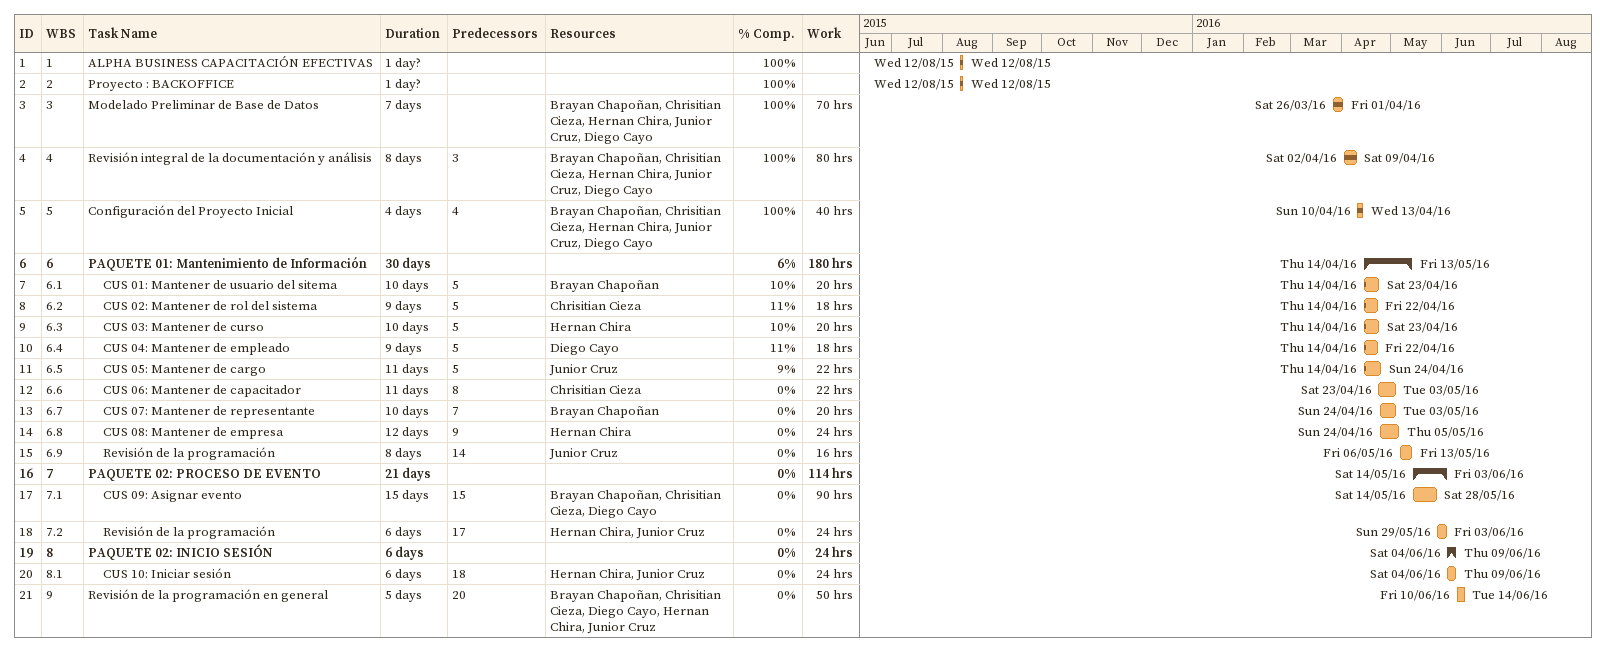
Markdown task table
| ID | WBS | Task | Duration | Start | Finish | Predecessors | Resources | % complete | Work (h) |
|---|---|---|---|---|---|---|---|---|---|
| 1 | 1 | ALPHA BUSINESS CAPACITACIÓN EFECTIVAS | 1d? | 2015-08-12 | 2015-08-12 |  |  | 100 |  |
| 2 | 2 | Proyecto : BACKOFFICE | 1d? | 2015-08-12 | 2015-08-12 |  |  | 100 |  |
| 3 | 3 | Modelado Preliminar de Base de Datos | 7d | 2016-03-26 | 2016-04-01 |  | Brayan Chapoñan, Chrisitian Cieza, Hernan Chira, Junior Cruz, Diego Cayo | 100 | 70 |
| 4 | 4 | Revisión integral de la documentación y análisis | 8d | 2016-04-02 | 2016-04-09 | 3 | Brayan Chapoñan, Chrisitian Cieza, Hernan Chira, Junior Cruz, Diego Cayo | 100 | 80 |
| 5 | 5 | Configuración del Proyecto Inicial | 4d | 2016-04-10 | 2016-04-13 | 4 | Brayan Chapoñan, Chrisitian Cieza, Hernan Chira, Junior Cruz, Diego Cayo | 100 | 40 |
| 6 | 6 | **PAQUETE 01: Mantenimiento de Información** | 30d | 2016-04-14 | 2016-05-13 |  |  | 6 | 180 |
| 7 | 6.1 | CUS 01: Mantener de usuario del sitema | 10d | 2016-04-14 | 2016-04-23 | 5 | Brayan Chapoñan | 10 | 20 |
| 8 | 6.2 | CUS 02: Mantener de rol del sistema | 9d | 2016-04-14 | 2016-04-22 | 5 | Chrisitian Cieza | 11 | 18 |
| 9 | 6.3 | CUS 03: Mantener de curso | 10d | 2016-04-14 | 2016-04-23 | 5 | Hernan Chira | 10 | 20 |
| 10 | 6.4 | CUS 04: Mantener de empleado | 9d | 2016-04-14 | 2016-04-22 | 5 | Diego Cayo | 11 | 18 |
| 11 | 6.5 | CUS 05: Mantener de cargo | 11d | 2016-04-14 | 2016-04-24 | 5 | Junior Cruz | 9 | 22 |
| 12 | 6.6 | CUS 06: Mantener de capacitador | 11d | 2016-04-23 | 2016-05-03 | 8 | Chrisitian Cieza | 0 | 22 |
| 13 | 6.7 | CUS 07: Mantener de representante | 10d | 2016-04-24 | 2016-05-03 | 7 | Brayan Chapoñan | 0 | 20 |
| 14 | 6.8 | CUS 08: Mantener de empresa | 12d | 2016-04-24 | 2016-05-05 | 9 | Hernan Chira | 0 | 24 |
| 15 | 6.9 | Revisión de la programación | 8d | 2016-05-06 | 2016-05-13 | 14 | Junior Cruz | 0 | 16 |
| 16 | 7 | **PAQUETE 02: PROCESO DE EVENTO** | 21d | 2016-05-14 | 2016-06-03 |  |  | 0 | 114 |
| 17 | 7.1 | CUS 09: Asignar evento | 15d | 2016-05-14 | 2016-05-28 | 15 | Brayan Chapoñan, Chrisitian Cieza, Diego Cayo | 0 | 90 |
| 18 | 7.2 | Revisión de la programación | 6d | 2016-05-29 | 2016-06-03 | 17 | Hernan Chira, Junior Cruz | 0 | 24 |
| 19 | 8 | **PAQUETE 02: INICIO SESIÓN** | 6d | 2016-06-04 | 2016-06-09 |  |  | 0 | 24 |
| 20 | 8.1 | CUS 10: Iniciar sesión | 6d | 2016-06-04 | 2016-06-09 | 18 | Hernan Chira, Junior Cruz | 0 | 24 |
| 21 | 9 | Revisión de la programación en general | 5d | 2016-06-10 | 2016-06-14 | 20 | Brayan Chapoñan, Chrisitian Cieza, Diego Cayo, Hernan Chira, Junior Cruz | 0 | 50 |
